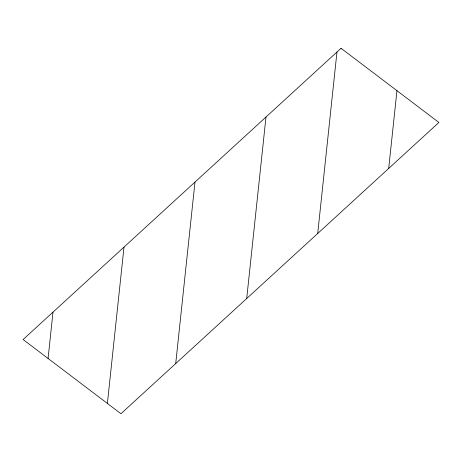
<?xml version="1.0" encoding="UTF-8"?>
<svg xmlns="http://www.w3.org/2000/svg" width="462" height="462" viewBox="0 0 462 462"><rect width="100%" height="100%" fill="white"/><g stroke="black" fill="none" stroke-linecap="round" stroke-linejoin="round"><path stroke-width="0.69" d="M48.083 358.472L52.997 312.145M107.392 403.436L123.995 247.106M175.716 363.559L194.987 182.074M246.708 298.527L265.985 117.036M317.706 233.489L336.977 51.998M388.698 168.451L396.962 90.673M341.037 48.279L23.1 339.535L120.963 413.721L438.9 122.465L341.037 48.279"/></g></svg>
